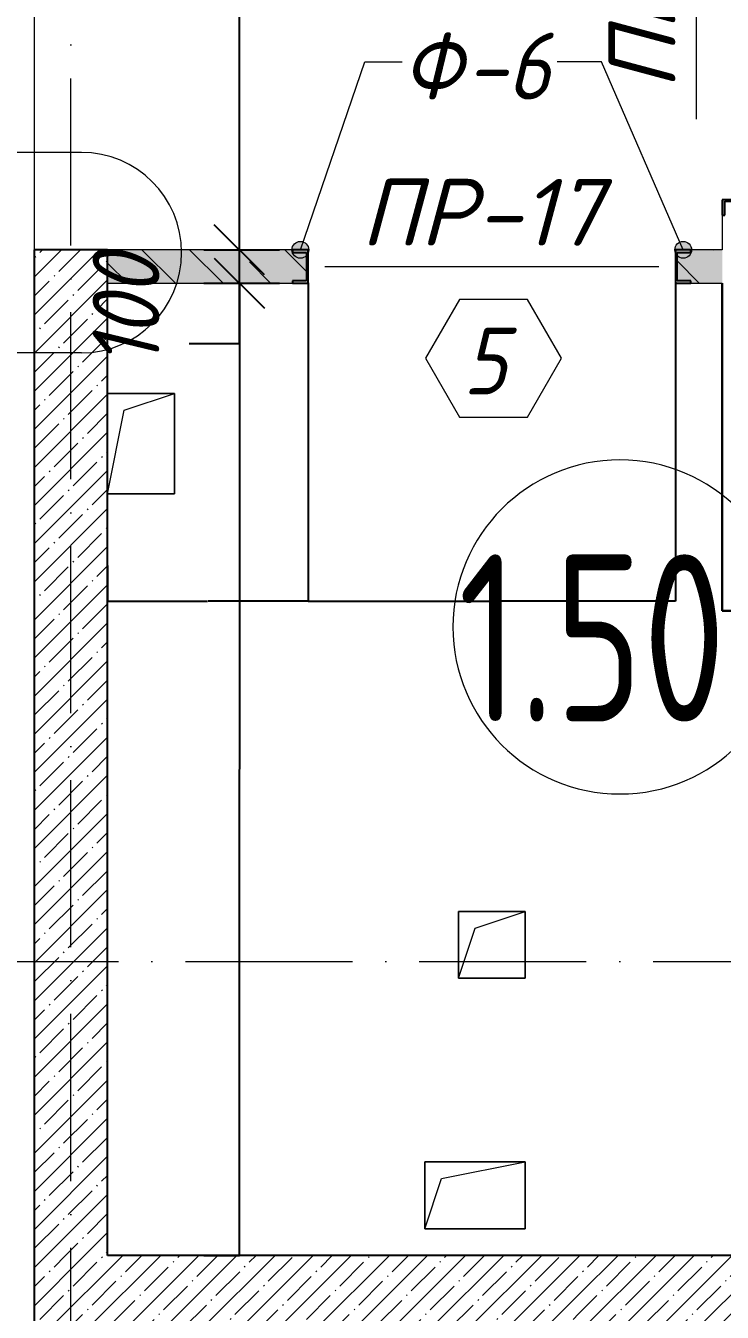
# Model space of a CAD drawing. Header units: millimetres. Extents: x 12986 to 523328, y -9759 to 30092.
# Drawn here: x 146722 to 148807, y 17100 to 20951 of the extents above; entities that cross this region are included whole.
import ezdxf

# ---------------------------------------------------------------- set-up
doc = ezdxf.new("R2010")
doc.units = ezdxf.units.MM
doc.linetypes.add('50_200_ШТРИХ_1Т_ш5_п1_п1_', pattern=[700, 500, -100, 0, -100])
for name, color, linetype, lineweight in [('0) ПГП', 1, 'Continuous', 30), ('A-ANNO-DIMS', 7, 'Continuous', 9), ('A-AREA-IDEN', 7, 'Continuous', 9), ('A-DETL-2', 7, 'Continuous', 5), ('A-DOOR-IDEN', 7, 'Continuous', 9), ('A-FLOR', 7, 'Continuous', 9), ('A-GENM', 7, 'Continuous', 9), ('A-GENM-1', 7, 'Continuous', 25), ('A-GENM-IDEN', 7, 'Continuous', 9), ('A-WALL-1', 7, 'Continuous', 25), ('A-WALL-6', 18, 'Continuous', 13), ('A-WALL-PATT-1', 7, 'Continuous', 5), ('A-WALL-PATT-4', 250, 'Continuous', 5), ('Оси-2', 7, '50_200_ШТРИХ_1Т_ш5_п1_п1_', 9)]:
    doc.layers.add(name, color=color, linetype=linetype, lineweight=lineweight)
doc.styles.add('ISOCPEUR_I_3', font='isocpeui.ttf', dxfattribs={"width": 0.9, "height": 200})
doc.styles.add('ISOCPEUR_I_5', font='isocpeui.ttf', dxfattribs={"height": 200})
doc.styles.add('СПДС', font='ГОСТ тип А.ttf', dxfattribs={"width": 0.9})
doc.dimstyles.new('ISO-2_0_0_9К_СРЕДНИЙ_6', dxfattribs={"dimscale": 304.8, "dimtxt": 199.196235, "dimasz": 0.492126, "dimexe": 0.393701, "dimexo": 0, "dimgap": 0, "dimtad": 1, "dimdec": 0, "dimzin": 0, "dimdsep": 46, "dimtxsty": 'ISOCPEUR_I_3', "dimblk1": 'OBLIQUE', "dimblk2": 'OBLIQUE', "dimsah": 1, "dimcen": 0.09, "dimdle": 0.393701, "dimazin": 0, "dimtfac": 1, "dimtdec": 4, "dimtix": 1, "dimtmove": 1, "dimatfit": 3, "dimfxl": 1, "dimtvp": 1, "dimtolj": 1, "dimtzin": 0, "dimarcsym": 2})
doc.dimstyles.get("Standard").update_dxf_attribs({"dimtxt": 0.18, "dimasz": 0.18, "dimexe": 0.18, "dimexo": 0.0625, "dimgap": 0.09, "dimtad": 0, "dimtih": 1, "dimtoh": 1, "dimdec": 4, "dimzin": 0, "dimdsep": 46, "dimtxsty": 'Standard', "dimcen": 0.09, "dimadec": 0, "dimazin": 0, "dimtfac": 1, "dimtdec": 4, "dimtofl": 0, "dimtmove": 0, "dimatfit": 3, "dimfxl": 1, "dimtolj": 1, "dimtzin": 0, "dimarcsym": 0})
pattern_1 = [(45, (61996.89, 0), (-57.024626, 57.024626), []), (45, (62053.92, 0), (-57.024626, 57.024626), [100.806, -20.161, 3.353, -16.808])]

# ---------------------------------------------------------------- blocks, each defined once
blk = doc.blocks.new('Фахверк_СКБ_Швеллер - Ф-6_100х4030-26877501-АР1_Кладочный план 1 этажа')
at = {"layer": 'A-GENM-1'}
for p, q in [((171, 50), (125, 50)), ((125, 50), (125, -50)), ((129.5, 42.4), (171, 42.4)), ((129.5, -42.4), (129.5, 42.4)), ((171, 42.4), (171, 50)), ((125, -50), (171, -50)), ((171, -42.4), (129.5, -42.4)), ((171, -50), (171, -42.4))]:
    blk.add_line(p, q, dxfattribs=at)
blk = doc.blocks.new('AR_Отверстие прямоугольное _в плите_ - AR_Отверстие прямоугольное _в плите_-26857871-АР1_Кладочный план 1 этажа')
at = {"layer": 'A-GENM'}
for p, q in [((150, 100), (-150, 100)), ((-150, 100), (-150, -100)), ((-100, 50), (150, 100)), ((150, -100), (150, 100)), ((-150, -100), (-100, 50)), ((-150, -100), (150, -100))]:
    blk.add_line(p, q, dxfattribs=at)
blk = doc.blocks.new('AR_Отверстие прямоугольное _в плите_ - AR_Отверстие прямоугольное _в плите_-24484673-АР1_Кладочный план 1 этажа')
at = {"layer": 'A-GENM'}
for p, q in [((100, 100), (-100, 100)), ((-100, 100), (-100, -100)), ((-50, 50), (100, 100)), ((100, -100), (100, 100)), ((-100, -100), (-50, 50)), ((-100, -100), (100, -100))]:
    blk.add_line(p, q, dxfattribs=at)
blk = doc.blocks.new('AR_Отверстие прямоугольное _в плите_ - AR_Отверстие прямоугольное _в плите_-26860001-АР1_Кладочный план 1 этажа')
at = {"layer": 'A-GENM'}
for p, q in [((100, 150), (-100, 150)), ((-50, 100), (100, 150)), ((100, -150), (100, 150)), ((-100, -150), (-50, 100)), ((-100, -150), (100, -150))]:
    blk.add_line(p, q, dxfattribs=at)
blk = doc.blocks.new('Фахверк_СКБ_Швеллер_Тип 2 - СМ-2_100х2230h-25616979-АР1_Кладочный план 1 этажа')
at = {"layer": 'A-GENM-1'}
for p, q in [((171, 50), (125, 50)), ((125, 50), (125, -50)), ((129.5, 42.4), (171, 42.4)), ((129.5, -42.4), (129.5, 42.4)), ((171, 42.4), (171, 50)), ((125, -50), (171, -50)), ((171, -42.4), (129.5, -42.4)), ((171, -50), (171, -42.4))]:
    blk.add_line(p, q, dxfattribs=at)
blk = doc.blocks.new('AAR_СКБ_Марка_Двери_Перемычка и проем - Марка перемычки и проема-25306769-АР1_Кладочный план 1 этажа')
at = {"layer": 'A-DOOR-IDEN'}
for p, q in [((-5, 0), (5, 0)), ((-0.968, -0.984), (-1.986, -2.747)), ((1.067, -0.984), (-0.968, -0.984)), ((2.085, -2.747), (1.067, -0.984)), ((-1.986, -2.747), (-0.968, -4.509)), ((1.067, -4.509), (2.085, -2.747)), ((-0.968, -4.509), (1.067, -4.509))]:
    blk.add_line(p, q, dxfattribs=at)
blk = doc.blocks.new('DIMBLOCK607-АР1_Кладочный план 1 этажа')
at = {"layer": 'A-ANNO-DIMS', "color": 0, "lineweight": -2, "transparency": 16777216}
for p, q in [((147566.9, 20181.7), (147566.9, 19228.6)), ((146966.9, 19334.8), (146966.9, 19228.6)), ((146967.1, 19228.8), (147266.3, 19228.8)), ((147566.7, 19228.8), (147267.5, 19228.8))]:
    blk.add_line(p, q, dxfattribs=at)
at = {"layer": 'A-ANNO-DIMS', "color": 0, "transparency": 16777216}
for points in [[(146967.1, 19228.8), (146967.1, 19228.8), (146966.9, 19228.8)], [(147566.7, 19228.8), (147566.7, 19228.8), (147566.9, 19228.8)]]:
    blk.add_solid(points, dxfattribs=at)
at = {"layer": 'Defpoints', "color": 0, "transparency": 16777216}
for p in [(147566.9, 20181.8), (146966.9, 19334.8), (147566.9, 19228.8)]:
    blk.add_point(p, dxfattribs=at)
at = {"layer": 'A-ANNO-DIMS', "color": 0, "transparency": 16777216, "insert": (147266.9, 19228.8), "char_height": 0.18, "width": 455.087, "attachment_point": 5}
blk.add_mtext('\\A1;600.0000', dxfattribs=at)
blk = doc.blocks.new('DIMBLOCK608-АР1_Кладочный план 1 этажа')
at = {"layer": 'A-ANNO-DIMS', "color": 0, "lineweight": -2, "transparency": 16777216}
for p, q in [((147566.9, 20181.7), (147566.9, 19228.6)), ((148666.9, 20179.9), (148666.9, 19228.6)), ((147567.1, 19228.8), (148116.2, 19228.8)), ((148666.7, 19228.8), (148117.6, 19228.8))]:
    blk.add_line(p, q, dxfattribs=at)
at = {"layer": 'A-ANNO-DIMS', "color": 0, "transparency": 16777216}
for points in [[(147567.1, 19228.8), (147567.1, 19228.8), (147566.9, 19228.8)], [(148666.7, 19228.8), (148666.7, 19228.8), (148666.9, 19228.8)]]:
    blk.add_solid(points, dxfattribs=at)
at = {"layer": 'Defpoints', "color": 0, "transparency": 16777216}
for p in [(147566.9, 20181.8), (148666.9, 20180), (148666.9, 19228.8)]:
    blk.add_point(p, dxfattribs=at)
at = {"layer": 'A-ANNO-DIMS', "color": 0, "transparency": 16777216, "insert": (148116.9, 19228.8), "char_height": 0.18, "width": 514.846, "attachment_point": 5}
blk.add_mtext('\\A1;1100.0000', dxfattribs=at)
blk = doc.blocks.new('DIMBLOCK688-АР1_Кладочный план 1 этажа')
at = {"layer": 'A-ANNO-DIMS', "color": 0, "lineweight": -2, "transparency": 16777216}
for p, q in [((147255.3, 20180), (147361.5, 20180)), ((147361.3, 20179.8), (147361.3, 18725.2)), ((147361.3, 17270.2), (147361.3, 18724.8)), ((147255.3, 17270), (147361.5, 17270))]:
    blk.add_line(p, q, dxfattribs=at)
at = {"layer": 'A-ANNO-DIMS', "color": 0, "transparency": 16777216}
for points in [[(147361.3, 20179.8), (147361.3, 20179.8), (147361.3, 20180)], [(147361.3, 17270.2), (147361.3, 17270.2), (147361.3, 17270)]]:
    blk.add_solid(points, dxfattribs=at)
at = {"layer": 'Defpoints', "color": 0, "transparency": 16777216}
for p in [(147255.2, 20180), (147361.3, 20180), (147255.2, 17270)]:
    blk.add_point(p, dxfattribs=at)
at = {"layer": 'A-ANNO-DIMS', "color": 0, "transparency": 16777216, "insert": (147361.3, 18725), "char_height": 0.18, "width": 560.814, "attachment_point": 5}
blk.add_mtext('\\A1;2910.0000', dxfattribs=at)
blk = doc.blocks.new('_Oblique')
at = {"color": 0, "linetype": 'ByBlock', "lineweight": -2}
blk.add_line((-0.5, -0.5), (0.5, 0.5), dxfattribs=at)
blk = doc.blocks.new('DIMBLOCK689-АР1_Кладочный план 1 этажа')
at = {"layer": 'A-ANNO-DIMS', "color": 0, "lineweight": -2, "transparency": 16777216}
for p, q in [((147361.3, 20060), (147361.3, 20400)), ((147255.2, 20280), (147481.3, 20280)), ((147255.2, 20180), (147481.3, 20180)), ((147361.3, 19999.3), (147361.3, 20180)), ((147211.3, 19999.3), (147361.3, 19999.3))]:
    blk.add_line(p, q, dxfattribs=at)
at = {"layer": 'Defpoints', "color": 0, "transparency": 16777216}
for p in [(147255.2, 20280), (147361.3, 20280), (147255.2, 20180)]:
    blk.add_point(p, dxfattribs=at)
at = {"layer": 'A-ANNO-DIMS', "color": 0, "lineweight": -2, "transparency": 16777216, "xscale": 150, "yscale": 150, "zscale": 150}
for p, rotation in [((147361.3, 20280), 90), ((147361.3, 20180), 270)]:
    blk.add_blockref('_Oblique', p, dxfattribs=dict(at, rotation=rotation))
at = {"layer": 'A-ANNO-DIMS', "color": 0, "transparency": 16777216, "insert": (146922.1, 19928), "char_height": 200, "width": 409.118, "attachment_point": 1, "rotation": 90, "line_spacing_factor": 1.149209, "style": 'ISOCPEUR_I_3'}
blk.add_mtext('\\A1;100', dxfattribs=at)
blk = doc.blocks.new('DIMBLOCK690-АР1_Кладочный план 1 этажа')
at = {"layer": 'A-ANNO-DIMS', "color": 0, "lineweight": -2, "transparency": 16777216}
for p, q in [((147255.3, 21880), (147361.5, 21880)), ((147361.3, 21879.8), (147361.3, 21080.2)), ((147361.3, 20280.2), (147361.3, 21079.8)), ((147255.3, 20280), (147361.5, 20280))]:
    blk.add_line(p, q, dxfattribs=at)
at = {"layer": 'A-ANNO-DIMS', "color": 0, "transparency": 16777216}
for points in [[(147361.3, 21879.8), (147361.3, 21879.8), (147361.3, 21880)], [(147361.3, 20280.2), (147361.3, 20280.2), (147361.3, 20280)]]:
    blk.add_solid(points, dxfattribs=at)
at = {"layer": 'Defpoints', "color": 0, "transparency": 16777216}
for p in [(147255.2, 21880), (147361.3, 21880), (147255.2, 20280)]:
    blk.add_point(p, dxfattribs=at)
at = {"layer": 'A-ANNO-DIMS', "color": 0, "transparency": 16777216, "insert": (147361.3, 21080), "char_height": 0.18, "width": 560.814, "attachment_point": 5}
blk.add_mtext('\\A1;1599.9999', dxfattribs=at)
blk = doc.blocks.new('Марка_Помещения - Номер-25198446-Объем проектирования 1 этажа')
at = {"layer": 'A-AREA-IDEN'}
for start, end in [(360, 180), (180, 360)]:
    blk.add_arc((0, 0), 2.5, start, end, dxfattribs=at)

msp = doc.modelspace()

# ---------------------------------------------------------------- hatches: boundary and pattern name
at = {"layer": 'A-GENM-IDEN'}
h = msp.add_hatch(color=256, dxfattribs=at)
edge = h.paths.add_edge_path(flags=0)
edge.add_arc((147543.89328, 20280), 25, 0, 360)
h = msp.add_hatch(color=256, dxfattribs=at)
edge = h.paths.add_edge_path(flags=0)
edge.add_arc((148689.89327, 20280), 25, 0, 360)
at = {"layer": 'A-WALL-PATT-1'}
h = msp.add_hatch(dxfattribs=at)
h.set_pattern_fill('FP_1', color=256, style=0, pattern_type=2)
h.set_pattern_definition(pattern_1)
h.paths.add_polyline_path([(146746.89328, 17270.00001), (146966.89328, 17270.00001), (146966.89328, 20280), (146746.89328, 20280), (146746.89328, 19403.7585)], flags=0)
h = msp.add_hatch(dxfattribs=at)
h.set_pattern_fill('FP_1', color=256, style=0, pattern_type=2)
h.set_pattern_definition(pattern_1)
h.paths.add_polyline_path([(148326.02422, 17050.00001), (148376.89328, 17050.00001), (148376.89328, 17270.00001), (146746.89328, 17270.00001), (146746.89328, 17050.00001), (148266.89328, 17050.00001)], flags=0)
h = msp.add_hatch(dxfattribs=at)
h.set_pattern_fill('FP_1', color=256, style=0, pattern_type=2)
h.set_pattern_definition(pattern_1)
h.paths.add_polyline_path([(152922.82109, 17050.00001), (154806.89328, 17050.00001), (154806.89328, 17270.00001), (148376.89328, 17270.00001), (148376.89328, 17050.00001), (152906.89292, 17050.00001)], flags=0)
at = {"layer": 'A-WALL-PATT-4'}
h = msp.add_hatch(dxfattribs=at)
h.set_pattern_fill('FP_16', color=256, style=0, pattern_type=2)
h.set_pattern_definition([(50, (61996.893, 0), (72.873764, -6.37607), [7.62, -83.82]), (355, (61996.89, 0), (-14.09699, 76.422444), [6.096, -67.056]), (100.451, (62002.966, -0.53), (58.776964, 70.04687), [6.476, -71.236]), (46.184, (61996.89, 20.32), (108.43142, -16.81745), [11.43, -125.73]), (96.636, (62005.93, 18.92), (94.961, 98.97089), [9.714, -106.854]), (351.184, (61996.89, 20.32), (94.96227, 98.97018), [9.144, -100.584]), (21, (62007.053, 15.24), (60.64565, -40.906537), [7.62, -83.82]), (326, (62007.05, 15.24), (24.72083, 73.67493), [6.096, -67.056]), (71.451, (62012.11, 11.83), (85.36689, 32.768737), [6.476, -71.236]), (37.5, (61996.893, 0), (1.235525, 33.8224325), [3.353, -62.89, 3.353, -64.719, -67.31]), (37.5, (61996.893, 0), (1.235525, 33.8224325), [-134.315, 3.353, -63.957]), (7.5, (61996.893, 0), (26.728146, 40.07255), [3.353, -35.458, 3.353, -61.366, -25.654]), (7.5, (61996.893, 0), (26.728146, 40.07255), [-103.53, 3.353, -22.301]), (327.5, (61974.236, 0), (54.2363175, -2.292117), [3.353, -22.047, 3.353, -75.895, -105.156]), (327.5, (61974.236, 0), (54.2363175, -2.292117), [-104.648, 3.353, -101.803]), (317.5, (61964.076, 0), (59.25158, 10.17014), [3.353, -29.667, 3.353, -49.276, -74.676]), (317.5, (61964.076, 0), (59.25158, 10.17014), [-85.649, 3.353, -71.323])])
h.paths.add_polyline_path([(148712.89327, 20180), (148806.89328, 20180), (148806.89328, 20280), (148712.89327, 20280), (148712.89327, 20272.4), (148671.39327, 20272.4), (148671.39327, 20187.6), (148712.89327, 20187.6)], flags=0)
h.paths.add_polyline_path([(147520.89328, 20180), (147521.29327, 20187.6), (147562.39328, 20187.6), (147562.39328, 20272.4), (147520.89328, 20272.4), (147520.89328, 20280), (146966.89328, 20280), (146966.89328, 20180)], flags=0)
h = msp.add_hatch(dxfattribs=at)
h.set_pattern_fill('FP_17', color=256, style=0, pattern_type=2)
h.set_pattern_definition([(135, (61996.9, 0), (-142.5612, -142.5612), []), (135, (62139.46, 0), (-142.5612, -142.5612), [252.016, -50.403, 3.353, -47.05])])
h.paths.add_polyline_path([(148712.89327, 20180), (148806.89328, 20180), (148806.89328, 20280), (148712.89327, 20280), (148712.89327, 20272.4), (148671.39327, 20272.4), (148671.39327, 20187.6), (148712.89327, 20187.6)], flags=0)
h.paths.add_polyline_path([(147520.89328, 20180), (147521.29327, 20187.6), (147562.39328, 20187.6), (147562.39328, 20272.4), (147520.89328, 20272.4), (147520.89328, 20280), (146966.89328, 20280), (146966.89328, 20180)], flags=0)

# ---------------------------------------------------------------- linework, layer by layer
at = {"layer": '0) ПГП'}
for p, q in [((148806.89328, 20180), (148806.89328, 19199.99988)), ((148806.89328, 19199.99988), (150536.89326, 19199.99988))]:
    msp.add_line(p, q, dxfattribs=at)
at = {"layer": 'A-DETL-2'}
for p, q in [((146888.37388, 20571.65235), (146688.37388, 20571.65235)), ((146888.37388, 19971.65235), (146688.37388, 19971.65235))]:
    msp.add_line(p, q, dxfattribs=at)
for start, end in [(0, 90), (270, 0)]:
    msp.add_arc((146888.37388, 20271.65235), 300, start, end, dxfattribs=at)
at = {"layer": 'A-FLOR'}
for p, q in [((146746.89328, 21879.99988), (146746.89328, 20280)), ((146966.89328, 19850.00007), (147166.89328, 19850.00007)), ((147166.89328, 19850.00007), (147166.89328, 19550.00007)), ((147166.89328, 19550.00007), (146966.89328, 19550.00007)), ((148016.89328, 18300.00007), (148216.89328, 18300.00007)), ((148016.89328, 18100.00007), (148016.89328, 18300.00007)), ((148216.89328, 18300.00007), (148216.89328, 18100.00007)), ((148216.89328, 18100.00007), (148016.89328, 18100.00007)), ((147916.89328, 17550.00007), (148216.89328, 17550.00007)), ((147916.89328, 17350.00007), (147916.89328, 17550.00007)), ((148216.89328, 17550.00007), (148216.89328, 17350.00007)), ((148216.89328, 17350.00007), (147916.89328, 17350.00007))]:
    msp.add_line(p, q, dxfattribs=at)
at = {"layer": 'A-GENM-IDEN'}
for p, q in [((147543.89328, 20280), (147736.46296, 20842.51486)), ((147736.46296, 20842.51486), (147848.68803, 20842.51486)), ((148445.52356, 20842.51486), (148312.73738, 20842.51486)), ((148689.89327, 20280), (148445.52356, 20842.51486))]:
    msp.add_line(p, q, dxfattribs=at)
for centre in [(147543.89328, 20280), (148689.89327, 20280)]:
    msp.add_circle(centre, 25, dxfattribs=at)
at = {"layer": 'A-WALL-1'}
for p, q in [((146746.89328, 20280), (146746.89328, 15150.00007)), ((146966.89328, 20280), (146746.89328, 20280)), ((146966.89328, 17270.00001), (146966.89328, 20280)), ((151156.89328, 17270.00001), (146966.89328, 17270.00001))]:
    msp.add_line(p, q, dxfattribs=at)
at = {"layer": 'A-WALL-6'}
for p, q in [((148806.89328, 20384), (148806.89328, 20280)), ((147520.89328, 20280), (146966.89328, 20280)), ((148806.89328, 20280), (148712.89327, 20280)), ((146966.89328, 20180), (147520.89328, 20180)), ((148712.89327, 20180), (148806.89328, 20180))]:
    msp.add_line(p, q, dxfattribs=at)
at = {"layer": 'Оси-2'}
for p, q in [((146856.89325, -2810), (146856.89325, 28636.94316)), ((57586.89328, 18150.00007), (187948.52131, 18150.00007))]:
    msp.add_line(p, q, dxfattribs=at)

# ---------------------------------------------------------------- block references
at = {"layer": 'A-AREA-IDEN', "xscale": 199.9999999999999, "yscale": 199.9999999999999, "zscale": 199.9999999999999}
msp.add_blockref('Марка_Помещения - Номер-25198446-Объем проектирования 1 этажа', (148500.57768, 19151.3118), dxfattribs=at)
at = {"layer": 'A-DOOR-IDEN', "xscale": 99.99999999999993, "yscale": 99.99999999999993, "zscale": 99.99999999999993, "rotation": 89.99999999999991}
msp.add_blockref('AAR_СКБ_Марка_Двери_Перемычка и проем - Марка перемычки и проема-25306769-АР1_Кладочный план 1 этажа', (148729.46711, 21171.33211), dxfattribs=at)
at = {"layer": 'A-DOOR-IDEN', "xscale": 99.99999999999993, "yscale": 99.99999999999993, "zscale": 99.99999999999993}
msp.add_blockref('AAR_СКБ_Марка_Двери_Перемычка и проем - Марка перемычки и проема-25306769-АР1_Кладочный план 1 этажа', (148116.89327, 20230), dxfattribs=at)
at = {"layer": 'A-GENM'}
for name, p in [('AR_Отверстие прямоугольное _в плите_ - AR_Отверстие прямоугольное _в плите_-26860001-АР1_Кладочный план 1 этажа', (147066.89328, 19700.00007)), ('AR_Отверстие прямоугольное _в плите_ - AR_Отверстие прямоугольное _в плите_-24484673-АР1_Кладочный план 1 этажа', (148116.89328, 18200.00007)), ('AR_Отверстие прямоугольное _в плите_ - AR_Отверстие прямоугольное _в плите_-26857871-АР1_Кладочный план 1 этажа', (148066.89328, 17450.00007))]:
    msp.add_blockref(name, p, dxfattribs=at)
at = {"layer": 'A-GENM-1'}
for name, p, rotation in [('Фахверк_СКБ_Швеллер_Тип 2 - СМ-2_100х2230h-25616979-АР1_Кладочный план 1 этажа', (148856.89328, 20555), 270), ('Фахверк_СКБ_Швеллер - Ф-6_100х4030-26877501-АР1_Кладочный план 1 этажа', (147691.89328, 20230), 180)]:
    msp.add_blockref(name, p, dxfattribs=dict(at, rotation=rotation))
msp.add_blockref('Фахверк_СКБ_Швеллер - Ф-6_100х4030-26877501-АР1_Кладочный план 1 этажа', (148541.89327, 20230), dxfattribs=at)

# ---------------------------------------------------------------- texts
at = {"layer": 'A-AREA-IDEN', "insert": (148016.81138, 19368.43041), "char_height": 500, "width": 1212.1515, "attachment_point": 1, "style": 'СПДС'}
msp.add_mtext('1.50', dxfattribs=at)
at = {"layer": 'A-DOOR-IDEN', "insert": (148030.69475, 20047.35863), "char_height": 200, "width": 158.734125, "attachment_point": 1, "style": 'ISOCPEUR_I_3'}
msp.add_mtext('\\fISOCPEUR|b0|i1|c204|p34|;\\W.9;5', dxfattribs=at)
at = {"layer": 'A-GENM-IDEN', "insert": (148466.99314, 20759.04718), "char_height": 200, "width": 416.8775, "attachment_point": 1, "rotation": 90, "style": 'ISOCPEUR_I_5'}
msp.add_mtext('ПР', dxfattribs=at)
at = {"layer": 'A-GENM-IDEN', "char_height": 200, "attachment_point": 1}
for s, insert, width, style in [('\\fISOCPEUR|b0|i1|c204|p34|;\\W.9;Ф', (147848.68803, 20930.12944), 230.886, 'ISOCPEUR_I_3'), ('\\fISOCPEUR|b0|i1|c204|p34|;\\W.9;Ф', (147848.68803, 20930.12944), 230.886, 'ISOCPEUR_I_3'), ('-6', (148039.18803, 20930.12944), 317.46825, 'ISOCPEUR_I_3'), ('-6', (148039.18803, 20930.12944), 317.46825, 'ISOCPEUR_I_3'), ('ПР', (147724.10834, 20492.47397), 416.8775, 'ISOCPEUR_I_5'), ('-17', (148068.06668, 20492.47397), 481.0125, 'ISOCPEUR_I_5')]:
    msp.add_mtext(s, dxfattribs=dict(at, insert=insert, width=width, style=style))

# ---------------------------------------------------------------- dimensions: what is measured, and where the dimension line sits
at = {"layer": 'A-ANNO-DIMS'}
for base, p1, p2, picture, middle in [((147361.29545, 21879.99988), (147255.22944, 20280), (147255.22944, 21879.99988), 'DIMBLOCK690-АР1_Кладочный план 1 этажа', (147361.29545, 21079.99994)), ((147361.29545, 20180), (147255.22944, 17270.00001), (147255.22944, 20180), 'DIMBLOCK688-АР1_Кладочный план 1 этажа', (147361.29545, 18725))]:
    dim = msp.add_linear_dim(base=base, p1=p1, p2=p2, angle=90, dimstyle='Standard', dxfattribs=at)
    dim.commit()
    dim.dimension.update_dxf_attribs({"geometry": picture, "text_midpoint": middle})
dim = msp.add_linear_dim(base=(147361.29545, 20280), p1=(147255.22944, 20180), p2=(147255.22944, 20280), angle=90, dimstyle='ISO-2_0_0_9К_СРЕДНИЙ_6', override={"dimpost": '<>', "dimfxl": 100}, dxfattribs=at)
dim.commit()
dim.dimension.update_dxf_attribs({"geometry": 'DIMBLOCK689-АР1_Кладочный план 1 этажа', "text_midpoint": (147233.33764, 19999.26148), "dimtype": 160, "text_rotation": 90})
for base, p1, p2, picture, middle in [((147566.89327, 19228.78153), (146966.89328, 19334.84755), (147566.89327, 20181.79955), 'DIMBLOCK607-АР1_Кладочный план 1 этажа', (147266.89328, 19228.78153)), ((148666.89327, 19228.78153), (147566.89327, 20181.79955), (148666.89327, 20180), 'DIMBLOCK608-АР1_Кладочный план 1 этажа', (148116.89327, 19228.78153))]:
    dim = msp.add_linear_dim(base=base, p1=p1, p2=p2, dimstyle='Standard', dxfattribs=at)
    dim.commit()
    dim.dimension.update_dxf_attribs({"geometry": picture, "text_midpoint": middle})

doc.saveas('drawing.dxf')
